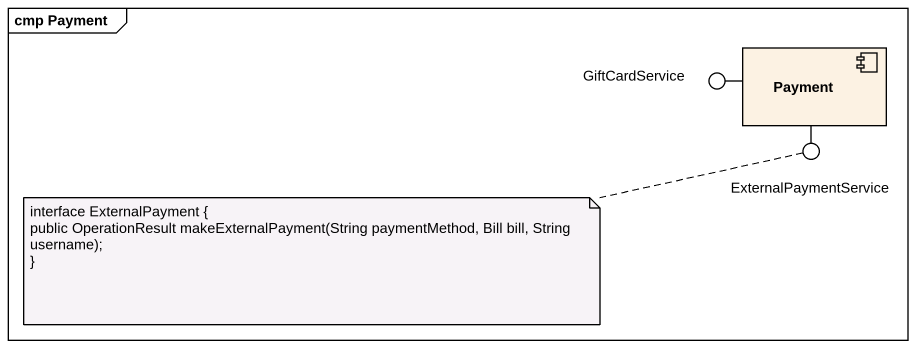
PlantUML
@startuml
mainframe cmp Payment
component Payment
() GiftCardService
() ExternalPaymentService
Payment -left- GiftCardService
Payment -- ExternalPaymentService
note left of ExternalPaymentService
  interface ExternalPayment {
  public OperationResult makeExternalPayment(String paymentMethod, Bill bill, String username);
  ~}
end note
@enduml
